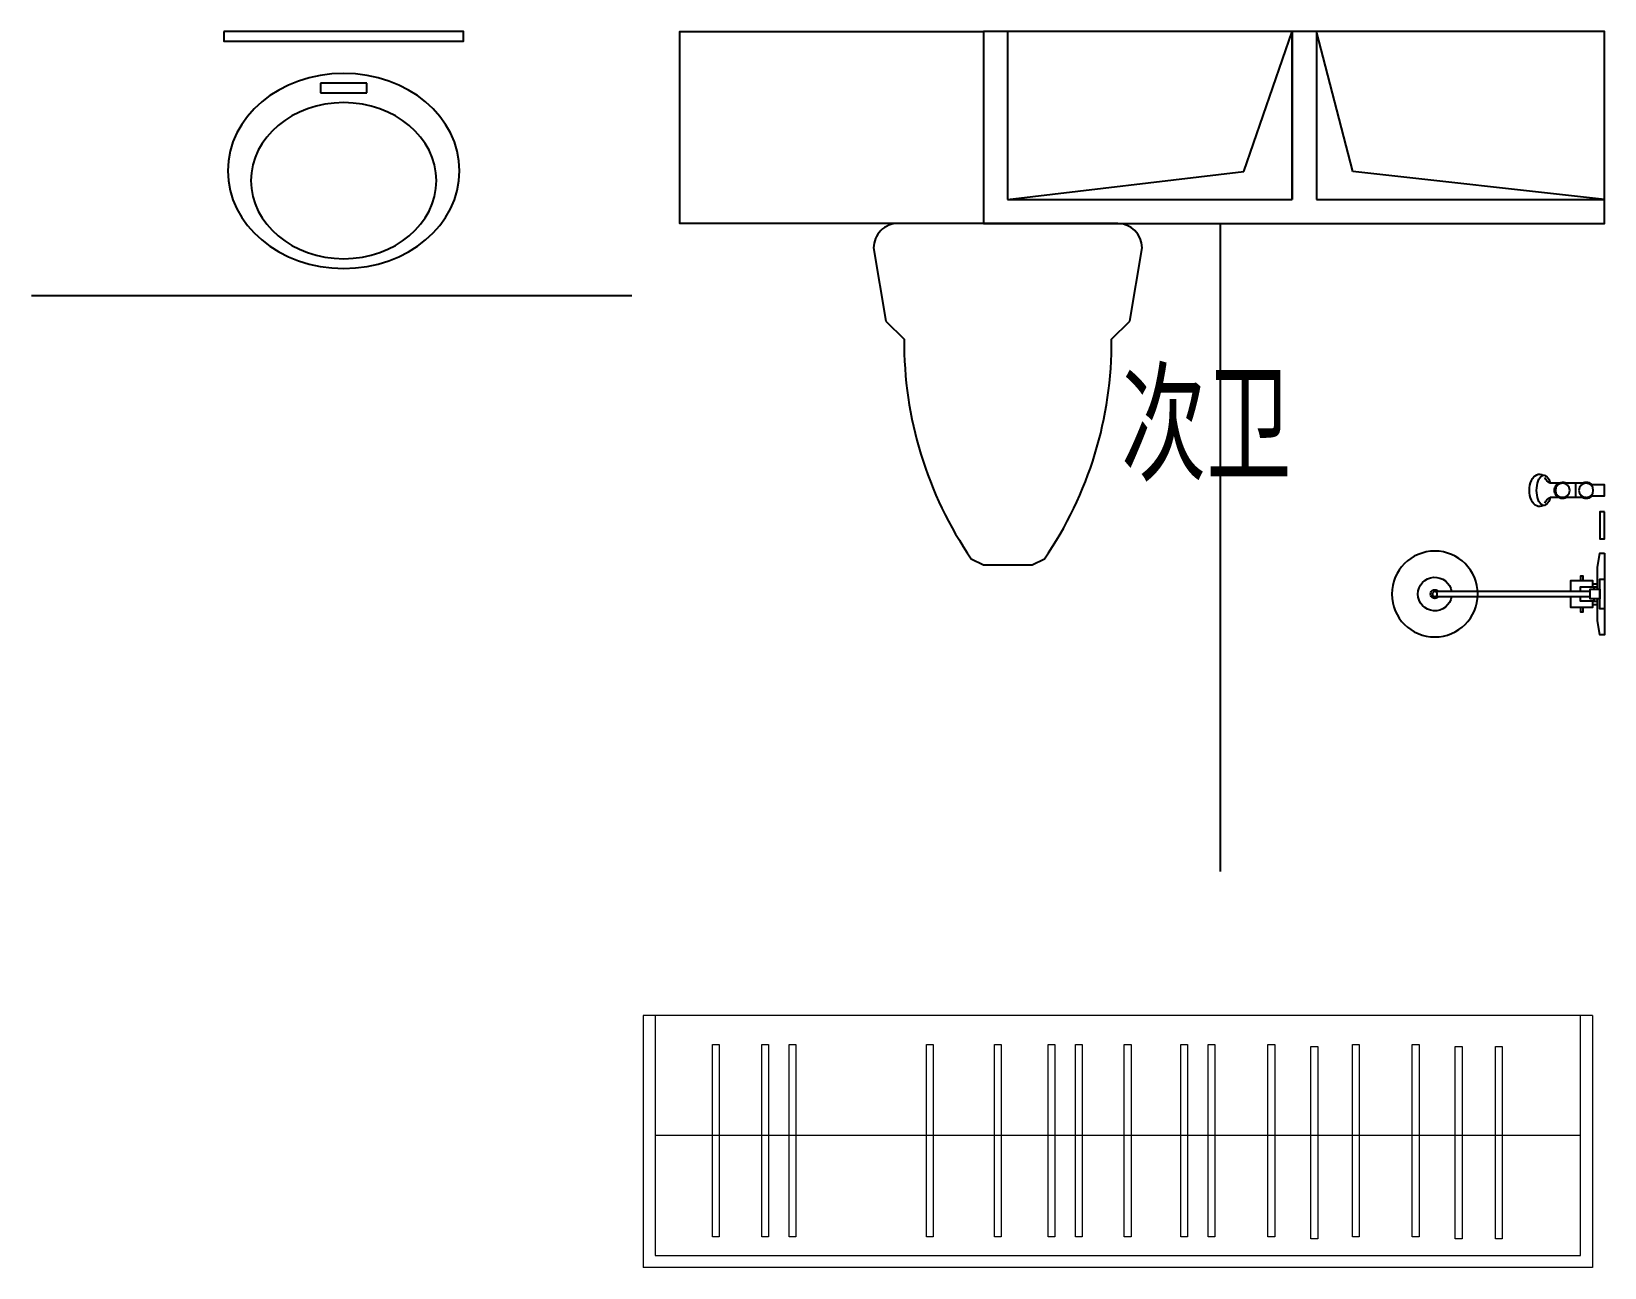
# Model space of a CAD drawing. Extents: x 72956 to 162056, y -6841 to 35159.
# Drawn here: x 116101 to 119376, y 12113 to 14688 of the extents above; entities that cross this region are included whole.
import ezdxf

# ---------------------------------------------------------------- set-up
doc = ezdxf.new("R2010")
doc.units = 0
doc.header["$LTSCALE"] = 1000
doc.header["$MEASUREMENT"] = 0
doc.layers.get('0').update_dxf_attribs({"linetype": 'CONTINUOUS'})
for name, color, linetype in [('-厨卫', 154, 'CONTINUOUS'), ('-文字', 7, 'CONTINUOUS'), ('-管井', 228, 'CONTINUOUS')]:
    doc.layers.add(name, color=color, linetype=linetype)
doc.layers.add('-家具', color=44, linetype='CONTINUOUS', lineweight=9)
doc.styles.add('样式 1', font='SIMHEI.TTF', dxfattribs={"width": 0.65, "height": 500})

# ---------------------------------------------------------------- blocks, each defined once
blk = doc.blocks.new('A$C1E146E53')
for p, q in [((50, 400), (50, 50)), ((542.2, 108.2), (643, 400)), ((693, 400), (693, 50)), ((768.8, 108.2), (693, 400)), ((50, 50), (542.2, 108.2)), ((1293, 50), (768.8, 108.2)), ((50, 50), (643, 50)), ((693, 50), (1293, 50))]:
    blk.add_line(p, q)
for points in [[(643, 50), (643, 400), (0, 400), (0, 0), (643, 0)], [(643, 0), (1293, 0), (1293, 400), (643, 400), (643, 50)]]:
    blk.add_lwpolyline(points)
blk = doc.blocks.new('A$C028E412E')
for p, q in [((193, 40.4), (289.6, 40.4)), ((193, 20.1), (193, 40.4)), ((289.6, 40.4), (289.6, 20.1)), ((289.6, 20.1), (193, 20.1))]:
    blk.add_line(p, q)
at = {"extrusion": (0, 0, -1)}
for centre, major_axis in [((241.3, 203), (241.3, 0)), ((241.3, 223.3), (-193, 0))]:
    blk.add_ellipse(centre, major_axis=major_axis, ratio=0.842105, start_param=3.141593, end_param=9.424778, dxfattribs=at)
blk = doc.blocks.new('A$C3F2D3E33')
at = {"linetype": 'ByBlock'}
for p, q in [((228.6, 711.2), (203.2, 698.5)), ((330.2, 711.2), (228.6, 711.2)), ((355.6, 698.5), (330.2, 711.2)), ((63.5, 241.3), (25.4, 203.2)), ((533.4, 203.2), (495.3, 241.3)), ((25.4, 203.2), (0, 50.8)), ((558.8, 50.8), (533.4, 203.2)), ((50.8, 0), (508, 0))]:
    blk.add_line(p, q, dxfattribs=at)
for centre, radius, start, end in [((858.4, 248.4), 794.9, 145.5092, 180.5092), ((-299.6, 248.4), 794.9, 359.4908, 34.4908), ((50.8, 50.8), 50.8, 180, 270), ((508, 50.8), 50.8, 270, 0)]:
    blk.add_arc(centre, radius, start, end, dxfattribs=at)
blk = doc.blocks.new('A$C178A5D28')
at = {"lineweight": -3}
for p, q in [((417.9, 271.1), (427.9, 271.1)), ((89.5, 254.6), (412.9, 254.6)), ((412.9, 244.6), (89.5, 244.6)), ((417.9, 228.1), (427.9, 228.1)), ((404.5, 48.6), (329.8, 48.6)), ((382.5, 18.6), (382.5, 48.6)), ((404.5, 18.6), (329.8, 18.6))]:
    blk.add_line(p, q, dxfattribs=at)
at = {"color": 8}
for p, q in [((420.9, 264.6), (427.9, 264.6)), ((417.9, 234.6), (427.9, 234.6))]:
    blk.add_line(p, q, dxfattribs=at)
at = {"lineweight": -3}
for points in [[(442.9, 164.6), (442.9, 334.6), (432.9, 334.6), (427.9, 304.8), (427.9, 259.6)], [(417.9, 264.6), (417.9, 277.6), (372.9, 277.6), (372.9, 254.6)], [(397.4, 277.6), (397.4, 287.6), (393.4, 287.6), (393.4, 277.6)], [(372.9, 244.6), (372.9, 221.6), (417.9, 221.6), (417.9, 234.6)], [(427.9, 239.6), (427.9, 194.3), (432.9, 164.6), (442.9, 164.6)], [(393.4, 221.6), (393.4, 211.6), (397.4, 211.6), (397.4, 221.6)], [(414, 45.2), (442.9, 45.2), (442.9, 21.9), (414, 21.9)]]:
    blk.add_lwpolyline(points, dxfattribs=at)
at = {"color": 8}
for points in [[(420.9, 259.6), (420.9, 264.6), (392.9, 264.6), (392.9, 254.6)], [(392.9, 244.6), (392.9, 234.6), (420.9, 234.6), (420.9, 239.6)]]:
    blk.add_lwpolyline(points, dxfattribs=at)
at = {"lineweight": -3}
for points in [[(442.9, 280.6), (432.9, 280.6), (432.9, 218.6), (442.9, 218.6)], [(442.9, 78.6), (432.9, 78.6), (432.9, 134.6), (442.9, 134.6)]]:
    blk.add_lwpolyline(points, close=True, dxfattribs=at)
at = {"color": 8}
blk.add_lwpolyline([(432.9, 259.6), (412.9, 259.6), (412.9, 239.6), (432.9, 239.6)], close=True, dxfattribs=at)
at = {"lineweight": -3}
blk.add_circle((89.5, 249.6), 89.5, dxfattribs=at)
at = {"color": 8}
for centre, radius in [((89.5, 249.6), 5), ((355.5, 33.6), 15), ((404.5, 33.6), 15)]:
    blk.add_circle(centre, radius, dxfattribs=at)
for centre, radius, start, end in [((89.5, 249.6), 35, 8.2132, 351.7868), ((89.5, 249.6), 9, 33.749, 326.251), ((355.5, 33.6), 17, 61.9275, 298.0725), ((404.5, 33.6), 17, 43.3359, 118.0725), ((404.5, 33.6), 17, 241.9275, 316.6641)]:
    blk.add_arc(centre, radius, start, end, dxfattribs=at)
at = {"lineweight": -3}
for centre, start, end in [((335.7, 65.2), 196.4181, 250.3267), ((335.7, 1.9), 109.6733, 163.5819)]:
    blk.add_arc(centre, 17.7, start, end, dxfattribs=at)
for centre, major_axis, ratio, start_param, end_param in [((307.1, 33.6), (0, 33.6), 0.612909, -0.37962, 3.521213), ((316.5, 33.6), (0, 31.4), 0.47884, -1.072899, 4.214492)]:
    blk.add_ellipse(centre, major_axis=major_axis, ratio=ratio, start_param=start_param, end_param=end_param, dxfattribs=at)
blk = doc.blocks.new('A-6家具3')
at = {"layer": '-家具'}
for p, q in [((104550.7, 36254.5), (106527.2, 36254.5)), ((104550.7, 36254.5), (104550.7, 35729.5)), ((104575.7, 35754.5), (104575.7, 36254.5)), ((106502.2, 36254.5), (106502.2, 35754.5)), ((106527.2, 36254.5), (106527.2, 35729.5)), ((104739, 36189.8), (104739, 35789.6)), ((104753.1, 36189.8), (104739, 36189.8)), ((104753.1, 35789.6), (104753.1, 36189.8)), ((104822.4, 36189.8), (104822.4, 35789.6)), ((104836.5, 36189.8), (104822.4, 36189.8)), ((104836.5, 35789.6), (104836.5, 36189.8)), ((104912, 36194), (104912, 35793.8)), ((104926.1, 36194), (104912, 36194)), ((104926.1, 35793.8), (104926.1, 36194)), ((105036.7, 36194), (105036.7, 35793.8)), ((105050.8, 36194), (105036.7, 36194)), ((105050.8, 35793.8), (105050.8, 36194)), ((105122.8, 36189.8), (105122.8, 35789.6)), ((105136.9, 36189.8), (105122.8, 36189.8)), ((105136.9, 35789.6), (105136.9, 36189.8)), ((105212.5, 36194), (105212.5, 35793.8)), ((105226.6, 36194), (105212.5, 36194)), ((105226.6, 35793.8), (105226.6, 36194)), ((105337.1, 36194), (105337.1, 35793.8)), ((105351.2, 36194), (105337.1, 36194)), ((105351.2, 35793.8), (105351.2, 36194)), ((105393.7, 36194), (105393.7, 35793.8)), ((105407.8, 36194), (105393.7, 36194)), ((105407.8, 35793.8), (105407.8, 36194)), ((105511.5, 36194), (105511.5, 35793.8)), ((105525.6, 36194), (105511.5, 36194)), ((105525.6, 35793.8), (105525.6, 36194)), ((105613.3, 36194), (105613.3, 35793.8)), ((105627.4, 36194), (105613.3, 36194)), ((105627.4, 35793.8), (105627.4, 36194)), ((105669.9, 36194), (105669.9, 35793.8)), ((105684, 36194), (105669.9, 36194)), ((105684, 35793.8), (105684, 36194)), ((105781.7, 36194), (105781.7, 35793.8)), ((105795.8, 36194), (105781.7, 36194)), ((105795.8, 35793.8), (105795.8, 36194)), ((105923.7, 36194), (105923.7, 35793.8)), ((105937.7, 36194), (105923.7, 36194)), ((105937.7, 35793.8), (105937.7, 36194)), ((106209.5, 36194), (106209.5, 35793.8)), ((106223.6, 36194), (106209.5, 36194)), ((106223.6, 35793.8), (106223.6, 36194)), ((106266.1, 36194), (106266.1, 35793.8)), ((106280.2, 36194), (106266.1, 36194)), ((106280.2, 35793.8), (106280.2, 36194)), ((106368.8, 36194), (106368.8, 35793.8)), ((106382.9, 36194), (106368.8, 36194)), ((106382.9, 35793.8), (106382.9, 36194)), ((104575.7, 36004.5), (106502.2, 36004.5)), ((104739, 35789.6), (104753.1, 35789.6)), ((104822.4, 35789.6), (104836.5, 35789.6)), ((104912, 35793.8), (104926.1, 35793.8)), ((105036.7, 35793.8), (105050.8, 35793.8)), ((105122.8, 35789.6), (105136.9, 35789.6)), ((105212.5, 35793.8), (105226.6, 35793.8)), ((105337.1, 35793.8), (105351.2, 35793.8)), ((105393.7, 35793.8), (105407.8, 35793.8)), ((105511.5, 35793.8), (105525.6, 35793.8)), ((105613.3, 35793.8), (105627.4, 35793.8)), ((105669.9, 35793.8), (105684, 35793.8)), ((105781.7, 35793.8), (105795.8, 35793.8)), ((105923.7, 35793.8), (105937.7, 35793.8)), ((106209.5, 35793.8), (106223.6, 35793.8)), ((106266.1, 35793.8), (106280.2, 35793.8)), ((106368.8, 35793.8), (106382.9, 35793.8)), ((106502.2, 35754.5), (104575.7, 35754.5)), ((104550.7, 35729.5), (106527.2, 35729.5))]:
    blk.add_line(p, q, dxfattribs=at)
for points in [[(104739, 36189.8), (104739, 35789.6), (104753.1, 35789.6), (104753.1, 36189.8)], [(104822.4, 36189.8), (104822.4, 35789.6), (104836.5, 35789.6), (104836.5, 36189.8)], [(104912, 36194), (104912, 35793.8), (104926.1, 35793.8), (104926.1, 36194)], [(105036.7, 36194), (105036.7, 35793.8), (105050.8, 35793.8), (105050.8, 36194)], [(105122.8, 36189.8), (105122.8, 35789.6), (105136.9, 35789.6), (105136.9, 36189.8)], [(105212.5, 36194), (105212.5, 35793.8), (105226.6, 35793.8), (105226.6, 36194)], [(105337.1, 36194), (105337.1, 35793.8), (105351.2, 35793.8), (105351.2, 36194)], [(105393.7, 36194), (105393.7, 35793.8), (105407.8, 35793.8), (105407.8, 36194)], [(105511.5, 36194), (105511.5, 35793.8), (105525.6, 35793.8), (105525.6, 36194)], [(105613.3, 36194), (105613.3, 35793.8), (105627.4, 35793.8), (105627.4, 36194)], [(105669.9, 36194), (105669.9, 35793.8), (105684, 35793.8), (105684, 36194)], [(105781.7, 36194), (105781.7, 35793.8), (105795.8, 35793.8), (105795.8, 36194)], [(105923.7, 36194), (105923.7, 35793.8), (105937.7, 35793.8), (105937.7, 36194)], [(106209.5, 36194), (106209.5, 35793.8), (106223.6, 35793.8), (106223.6, 36194)], [(106266.1, 36194), (106266.1, 35793.8), (106280.2, 35793.8), (106280.2, 36194)], [(106368.8, 36194), (106368.8, 35793.8), (106382.9, 35793.8), (106382.9, 36194)]]:
    blk.add_lwpolyline(points, close=True, dxfattribs=at)

msp = doc.modelspace()

# ---------------------------------------------------------------- linework, layer by layer
at = {"layer": '-厨卫'}
for p, q in [((118575.749, 14288.456), (118575.749, 12938.456)), ((116100.748, 14138.456), (117350.748, 14138.456))]:
    msp.add_line(p, q, dxfattribs=at)
for points in [[(116501.477, 14688.456), (116501.477, 14668.456), (117000.02, 14668.456), (117000.02, 14688.456)], [(118082.748, 14288.457), (117450.748, 14288.457), (117450.748, 14688.456), (118082.748, 14688.456)]]:
    msp.add_lwpolyline(points, close=True, dxfattribs=at)

# ---------------------------------------------------------------- block references
at = {"layer": '-厨卫', "xscale": -1}
msp.add_blockref('A-6家具3', (223901.497, -23616.019), dxfattribs=at)
at = {"layer": '-厨卫', "xscale": -1, "rotation": 180}
msp.add_blockref('A$C028E412E', (116509.449, 14600.937), dxfattribs=at)
at = {"layer": '-厨卫', "rotation": 180}
msp.add_blockref('A$C3F2D3E33', (118412.936, 14288.457), dxfattribs=at)
at = {"layer": '-厨卫', "extrusion": (0, 0, -1), "zscale": -1, "rotation": 180}
msp.add_blockref('A$C178A5D28', (-118932.872, 13766.112), dxfattribs=at)
at = {"layer": '-管井'}
msp.add_blockref('A$C1E146E53', (118082.748, 14288.457), dxfattribs=at)

# ---------------------------------------------------------------- texts
at = {"layer": '-文字', "insert": (118723.901, 13973.53), "char_height": 200, "width": 1860.46542, "attachment_point": 3, "style": '样式 1'}
msp.add_mtext('次卫', dxfattribs=at)

doc.saveas('drawing.dxf')
